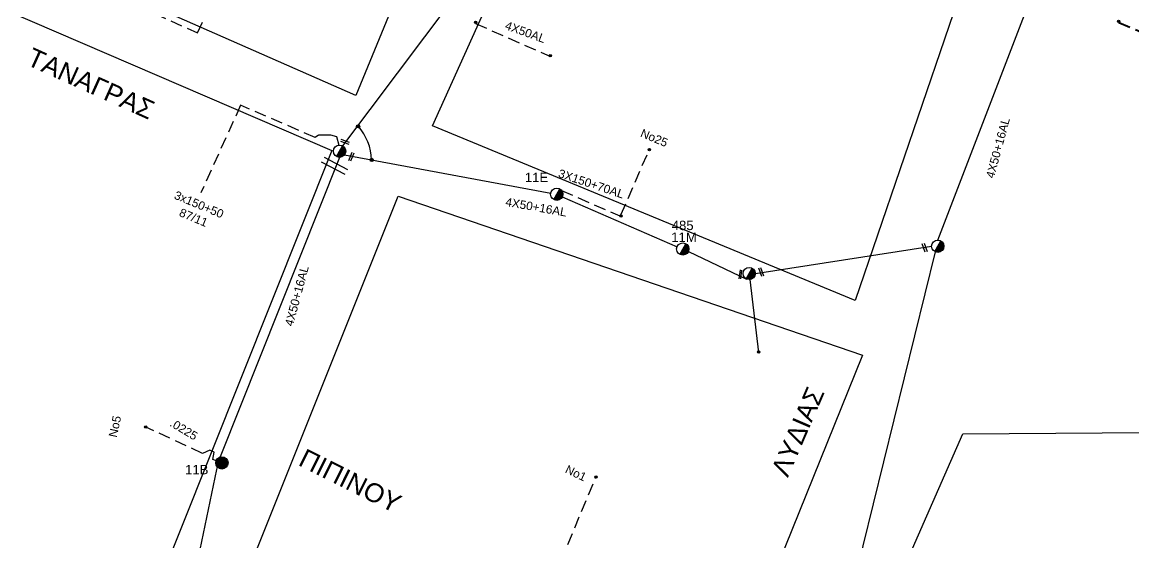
# Model space of a CAD drawing. Header units: millimetres. Extents: x 751 to 1825, y 358 to 872.
# Drawn here: x 855.1 to 973.6, y 468.8 to 524.2 of the extents above; entities that cross this region are included whole.
import ezdxf

# ---------------------------------------------------------------- set-up
doc = ezdxf.new("R2010")
doc.units = ezdxf.units.MM
doc.linetypes.add('DASHED', pattern=[19.05, 12.7, -6.35])
for name, color, linetype in [('Άγνωστα', 7, 'Continuous'), ('Γέφυρες Εναέριου Δικτύου', 7, 'Continuous'), ('Γυμνά εναέρια ΧΤ και ΦΟΠ (3Φ)   4x50+16AL', 7, 'Continuous'), ('Επιγραφές - Σχήματα', 7, 'Continuous'), ('Μηχανική τομή', 7, 'Continuous'), ('Στύλος Ξύλινος', 7, 'Continuous'), ('Στύλος Ξύλινος @ 1', 7, 'Continuous'), ('Στύλος ΦΜ', 7, 'Continuous'), ('Στύλος ΦΜ @ 1', 7, 'Continuous'), ('Συνδέσεις', 7, 'Continuous'), ('Τομή', 7, 'Continuous'), ('Υπόβαθρο ΔΕΗ', 7, 'Continuous'), ('Υπόγεια καλώδια Δικτύου ΧΤ και Παρ. ΧΤ - 3X150+70 AL', 7, 'DASHED'), ('Υπόγεια καλώδια Παροχών ΧΤ   .0225', 7, 'DASHED'), ('Υπόγεια καλώδια Παροχών ΧΤ   4x50AL', 7, 'DASHED')]:
    doc.layers.add(name, color=color, linetype=linetype)
doc.styles.get("Standard").update_dxf_attribs({"font": 'arial.ttf'})
doc.linetypes.add('SYN_LINE', pattern='A,0.5,-0.0001,["/\\/\\/\\/",Standard,S=0.1,R=0,X=0,Y=-0.05],-0.25', length=0.7501)

# ---------------------------------------------------------------- blocks, each defined once
blk = doc.blocks.new('_ΣΥΝΔΕΣΗ')
at = {"layer": 'Συνδέσεις', "linetype": 'SYN_LINE', "ltscale": 40}
blk.add_hatch(color=256, dxfattribs=at).paths.add_polyline_path([(0.5, -0.01, 1), (-0.5, -0.01, 1)])
at = {"layer": 'Συνδέσεις'}
blk.add_circle((0, -0.01), 0.5, dxfattribs=at)
blk = doc.blocks.new('ΥΠΑΡΧΩΝ ΞΥΛΙΝΟΣ ΣΤΥΛΟΣ')
at = {"layer": 'Στύλος Ξύλινος'}
h = blk.add_hatch(color=256, dxfattribs=at)
h.paths.add_polyline_path([(-2.62, 0, 0.270008), (-1.29, -2.28), (1.3, 2.27, 0.576266)])
h.paths.add_polyline_path([(-1.29, -2.28, 0.574793), (2.62, 0, 0.268822), (1.3, 2.27)])
blk.add_line((-1.29, -2.28), (1.3, 2.27), dxfattribs=at)
blk.add_circle((0, 0), 2.62, dxfattribs=at)
at = {"layer": 'Στύλος Ξύλινος', "flags": 4}
for tag, p in [('ΑΡΙΘΜΟΣ', (-4.91, 8.6)), ('ΤΥΠΟΣ', (-4.85, 3.39))]:
    blk.add_attdef(tag, p, '', height=4, dxfattribs=at)
blk = doc.blocks.new('ΥΠΑΡΧΩΝ ΤΣΙΜΕΝΤΕΝΙΟΣ ΣΤΥΛΟΣ')
at = {"layer": 'Στύλος ΦΜ'}
blk.add_hatch(color=256, dxfattribs=at).paths.add_polyline_path([(-1.29, -2.28, 0.574793), (2.62, 0, 0.268822), (1.3, 2.27)])
blk.add_line((-1.29, -2.28), (1.3, 2.27), dxfattribs=at)
blk.add_circle((0, 0), 2.62, dxfattribs=at)
at = {"layer": 'Στύλος ΦΜ', "flags": 4}
for tag, p in [('ΑΡΙΘΜΟΣ', (-4.68, 8.05)), ('ΤΥΠΟΣ', (-4.91, 3.03))]:
    blk.add_attdef(tag, p, '', height=4, dxfattribs=at)
blk = doc.blocks.new('ΤΟΜΗ')
at = {"layer": 'Τομή', "ltscale": 40}
for p, q in [((-5.68, 0), (5.68, 0)), ((5.68, -2.33), (-5.68, -2.33))]:
    blk.add_line(p, q, dxfattribs=at)
blk = doc.blocks.new('ΜΗΧΑΝΙΚΗ ΤΟΜΗ')
at = {"layer": 'Μηχανική τομή', "ltscale": 40}
for p, q in [((-1.89, 0.78), (1.89, 0.78)), ((1.89, 0), (-1.89, 0))]:
    blk.add_line(p, q, dxfattribs=at)

msp = doc.modelspace()

# ---------------------------------------------------------------- linework, layer by layer
at = {"layer": 'Άγνωστα', "color": 30, "linetype": 'DASHED', "lineweight": 40, "ltscale": 0.1}
msp.add_lwpolyline([(972.03, 524.2), (977.91, 521.69)], dxfattribs=at)
at = {"layer": 'Άγνωστα', "color": 2, "ltscale": 0.1}
msp.add_lwpolyline([(932.67, 496.84), (933.6, 489.04)], dxfattribs=at)
at = {"layer": 'Άγνωστα', "color": 6, "linetype": 'DASHED', "ltscale": 0.1}
msp.add_lwpolyline([(917.7, 435.48), (919.2, 435.9), (919.2, 435.9), (922.39, 434.79), (926.89, 445.63), (907.41, 454.54), (916.28, 475.79)], dxfattribs=at)
at = {"layer": 'Γέφυρες Εναέριου Δικτύου', "ltscale": 0.1}
msp.add_arc((886.83, 509.41), 5.54, 1.5794, 42.4383, dxfattribs=at)
at = {"layer": 'Γυμνά εναέρια ΧΤ και ΦΟΠ (3Φ)   4x50+16AL', "color": 2, "ltscale": 0.1}
for points in [[(889.28, 511.07), (906.78, 534.33)], [(889.47, 510.1), (911.46, 506.03)], [(912.69, 505.64), (924.92, 500.32)], [(933.27, 497.47), (952.06, 500.37)], [(926.13, 499.83), (932.34, 496.88)]]:
    msp.add_lwpolyline(points, dxfattribs=at)
at = {"layer": 'Γυμνά εναέρια ΧΤ και ΦΟΠ (3Φ)   4x50+16AL', "color": 7, "ltscale": 0.1}
for points in [[(952.74, 501.03), (962.33, 525.96)], [(940.37, 450.55), (952.47, 499.77)]]:
    msp.add_lwpolyline(points, dxfattribs=at)
at = {"layer": 'Γυμνά εναέρια ΧΤ και ΦΟΠ (3Φ)   4x50+16AL', "color": 133, "ltscale": 0.1}
for points in [[(888.95, 509.84), (876.2, 477.94)], [(868.46, 441.06), (871.78, 456.98), (875.85, 476.58), (875.95, 476.87)]]:
    msp.add_lwpolyline(points, dxfattribs=at)
at = {"layer": 'Υπόβαθρο ΔΕΗ', "ltscale": 0.1}
for points in [[(871.02, 567.5), (905.48, 552.33), (890.68, 516.45), (855.93, 531.72), (871.02, 567.5)], [(932.62, 529.5), (936.62, 538), (955.83, 529.42), (943.93, 494.58), (898.86, 513.19), (914.59, 548.12), (934.24, 539.28), (930.24, 529.93)], [(853.37, 525.54), (888.11, 510.58), (862.33, 445.97), (829.42, 466.18), (829.2, 467.2), (829.2, 468.07), (829.27, 468.8), (830.08, 470.63), (853.37, 525.54)], [(869.55, 441.62), (895.18, 505.72), (944.7, 488.76), (913.87, 412.54), (869.55, 441.62)], [(1024.71, 480.89), (1027.71, 474.65), (938.26, 400.62), (923.04, 406.78), (955.4, 480.39), (1024.71, 480.89)]]:
    msp.add_lwpolyline(points, dxfattribs=at)
at = {"layer": 'Υπόγεια καλώδια Δικτύου ΧΤ και Παρ. ΧΤ - 3X150+70 AL', "color": 1, "linetype": 'DASHED', "ltscale": 0.1}
msp.add_lwpolyline([(859.29, 540.68), (855.32, 531.43), (873.81, 523.1), (877.81, 531.87)], dxfattribs=at)
at = {"layer": 'Υπόγεια καλώδια Δικτύου ΧΤ και Παρ. ΧΤ - 3X150+70 AL', "color": 133, "linetype": 'DASHED', "ltscale": 0.1}
msp.add_lwpolyline([(888.91, 511.1), (888.64, 512.04), (888, 512.22), (886.69, 512.19), (886.34, 511.96), (878.4, 515.4), (874.17, 506.08)], dxfattribs=at)
at = {"layer": 'Υπόγεια καλώδια Δικτύου ΧΤ και Παρ. ΧΤ - 3X150+70 AL', "color": 2, "linetype": 'DASHED', "ltscale": 0.1}
for points in [[(918.94, 503.72), (922.01, 510.77)], [(912.61, 506.32), (918.81, 503.6)]]:
    msp.add_lwpolyline(points, dxfattribs=at)
at = {"layer": 'Υπόγεια καλώδια Παροχών ΧΤ   .0225', "color": 133, "linetype": 'DASHED', "ltscale": 0.1}
msp.add_lwpolyline([(876.06, 477.42), (875.45, 477.64), (875.59, 478.45), (875.13, 478.64), (874.32, 478.31), (868.3, 481.11)], dxfattribs=at)
at = {"layer": 'Υπόγεια καλώδια Παροχών ΧΤ   4x50AL', "color": 2, "linetype": 'DASHED', "ltscale": 0.1}
msp.add_lwpolyline([(903.44, 524.1), (911.44, 520.59)], dxfattribs=at)

# ---------------------------------------------------------------- block references
at = {"layer": 'Μηχανική τομή', "ltscale": 0.1}
for p, xscale, yscale, zscale, rotation in [((889.55, 511.59), -0.2500000000000261, 0.2499999999999842, 0.25, 160.2314629345971), ((890.3, 509.87), 0.2500000000000248, 0.2500000000000248, 0.2500000000000248, 67.23183001657364), ((951.23, 500.19), 0.250000000000048, 0.250000000000048, 0.250000000000048, 289.9985125749737), ((931.77, 497.36), -0.2500000000000332, 0.2499999999999848, 0.25, 82.69229092216564), ((933.79, 497.59), 0.250000000000048, 0.250000000000048, 0.250000000000048, 289.9985125749737)]:
    msp.add_blockref('ΜΗΧΑΝΙΚΗ ΤΟΜΗ', p, dxfattribs=dict(at, xscale=xscale, yscale=yscale, zscale=zscale, rotation=rotation))
at = {"layer": 'Στύλος Ξύλινος @ 1', "ltscale": 0.1}
ref = msp.add_blockref('ΥΠΑΡΧΩΝ ΞΥΛΙΝΟΣ ΣΤΥΛΟΣ', (876.4, 477.29), dxfattribs=dict(at, xscale=0.25, yscale=0.25, zscale=0.25))
ref.add_attrib('ΤΥΠΟΣ', '11B', (872.48, 476.08), dxfattribs={"layer": 'Στύλος Ξύλινος', "height": 1, "flags": 4})
at = {"layer": 'Στύλος ΦΜ @ 1', "ltscale": 0.1, "xscale": 0.25, "yscale": 0.25, "zscale": 0.25}
for p in [(888.95, 510.5), (952.72, 500.37), (932.62, 497.47)]:
    msp.add_blockref('ΥΠΑΡΧΩΝ ΤΣΙΜΕΝΤΕΝΙΟΣ ΣΤΥΛΟΣ', p, dxfattribs=at)
at = {"layer": 'Στύλος ΦΜ @ 1', "ltscale": 0.1}
ref = msp.add_blockref('ΥΠΑΡΧΩΝ ΤΣΙΜΕΝΤΕΝΙΟΣ ΣΤΥΛΟΣ', (912.1, 505.91), dxfattribs=dict(at, xscale=0.25, yscale=0.25, zscale=0.25))
ref.add_attrib('ΑΡΙΘΜΟΣ', '11E', (908.7, 507.2), dxfattribs={"layer": 'Στύλος ΦΜ', "height": 1, "flags": 4})
at = {"layer": 'Στύλος ΦΜ @ 1', "ltscale": 0.1, "xscale": 0.25, "yscale": 0.25, "zscale": 0.25}
msp.add_blockref('ΥΠΑΡΧΩΝ ΤΣΙΜΕΝΤΕΝΙΟΣ ΣΤΥΛΟΣ', (925.53, 500.08), dxfattribs=at).add_auto_attribs({'ΤΥΠΟΣ': '11M', 'ΑΡΙΘΜΟΣ': '485'})
at = {"layer": 'Συνδέσεις', "ltscale": 0.1, "xscale": 0.25, "yscale": 0.25, "zscale": 0.25}
for p in [(903.44, 524.23), (971.99, 524.32), (911.4, 520.67), (921.97, 510.68), (918.94, 503.6), (933.63, 489.1), (868.29, 481.12), (916.28, 475.79)]:
    msp.add_blockref('_ΣΥΝΔΕΣΗ', p, dxfattribs=at)
at = {"layer": 'Συνδέσεις', "xscale": 0.345700799648589, "yscale": 0.345700799648589, "zscale": 0.345700799648589}
for p in [(890.92, 513.15), (892.37, 509.57)]:
    msp.add_blockref('_ΣΥΝΔΕΣΗ', p, dxfattribs=at)
at = {"layer": 'Τομή', "ltscale": 0.1, "xscale": 0.2500000000000369, "yscale": 0.2500000000000369, "zscale": 0.2500000000000369, "rotation": 332.3943258908416}
msp.add_blockref('ΤΟΜΗ', (888.55, 509.19), dxfattribs=at)

# ---------------------------------------------------------------- texts
at = {"layer": 'Γυμνά εναέρια ΧΤ και ΦΟΠ (3Φ)   4x50+16AL', "color": 7, "ltscale": 0.1, "char_height": 0.9, "width": 84.1859, "attachment_point": 1}
for insert, rotation in [((957.83, 507.78), 74.9186), ((906.73, 505.57), 349.903), ((883.09, 492.02), 74.9186)]:
    msp.add_mtext('4X50+16AL', dxfattribs=dict(at, insert=insert, rotation=rotation))
at = {"layer": 'Επιγραφές - Σχήματα', "ltscale": 0.1, "attachment_point": 5}
for s, insert, char_height, rotation in [('ΤΑΝΑΓΡΑΣ', (862.44, 517.71), 2, 335.7614), ('No25', (922.49, 511.91), 0.9, 337.3011), ('3x150+50\\P87/11', (873.67, 504.12), 0.9, 337.3011), ('ΛΥΔΙΑΣ', (937.79, 480.64), 2, 66.6403), ('ΠΙΠΙΝΟΥ', (890.08, 475.38), 2, 333.4573)]:
    msp.add_mtext(s, dxfattribs=dict(at, insert=insert, char_height=char_height, rotation=rotation))
at = {"layer": 'Επιγραφές - Σχήματα', "ltscale": 0.1, "char_height": 0.9, "width": 2.2669, "attachment_point": 1}
for s, insert, rotation in [('No5', (864.31, 480.14), 77.8952), ('No1', (913.3, 477.11), 334.3946)]:
    msp.add_mtext(s, dxfattribs=dict(at, insert=insert, rotation=rotation))
at = {"layer": 'Υπόγεια καλώδια Δικτύου ΧΤ και Παρ. ΧΤ - 3X150+70 AL', "color": 7, "linetype": 'DASHED', "ltscale": 0.1, "insert": (912.46, 508.62), "char_height": 0.9, "width": 84.1859, "attachment_point": 1, "rotation": 341.5002}
msp.add_mtext('3X150+70AL', dxfattribs=at)
at = {"layer": 'Υπόγεια καλώδια Παροχών ΧΤ   .0225', "color": 7, "linetype": 'DASHED', "ltscale": 0.1, "insert": (871.23, 482.05), "char_height": 0.9, "width": 84.1859, "attachment_point": 1, "rotation": 329.0575}
msp.add_mtext('.0225', dxfattribs=at)
at = {"layer": 'Υπόγεια καλώδια Παροχών ΧΤ   4x50AL', "color": 7, "linetype": 'DASHED', "ltscale": 0.1, "insert": (906.81, 524.38), "char_height": 0.9, "width": 84.1859, "attachment_point": 1, "rotation": 340.0524}
msp.add_mtext('4X50AL', dxfattribs=at)

doc.saveas('drawing.dxf')
